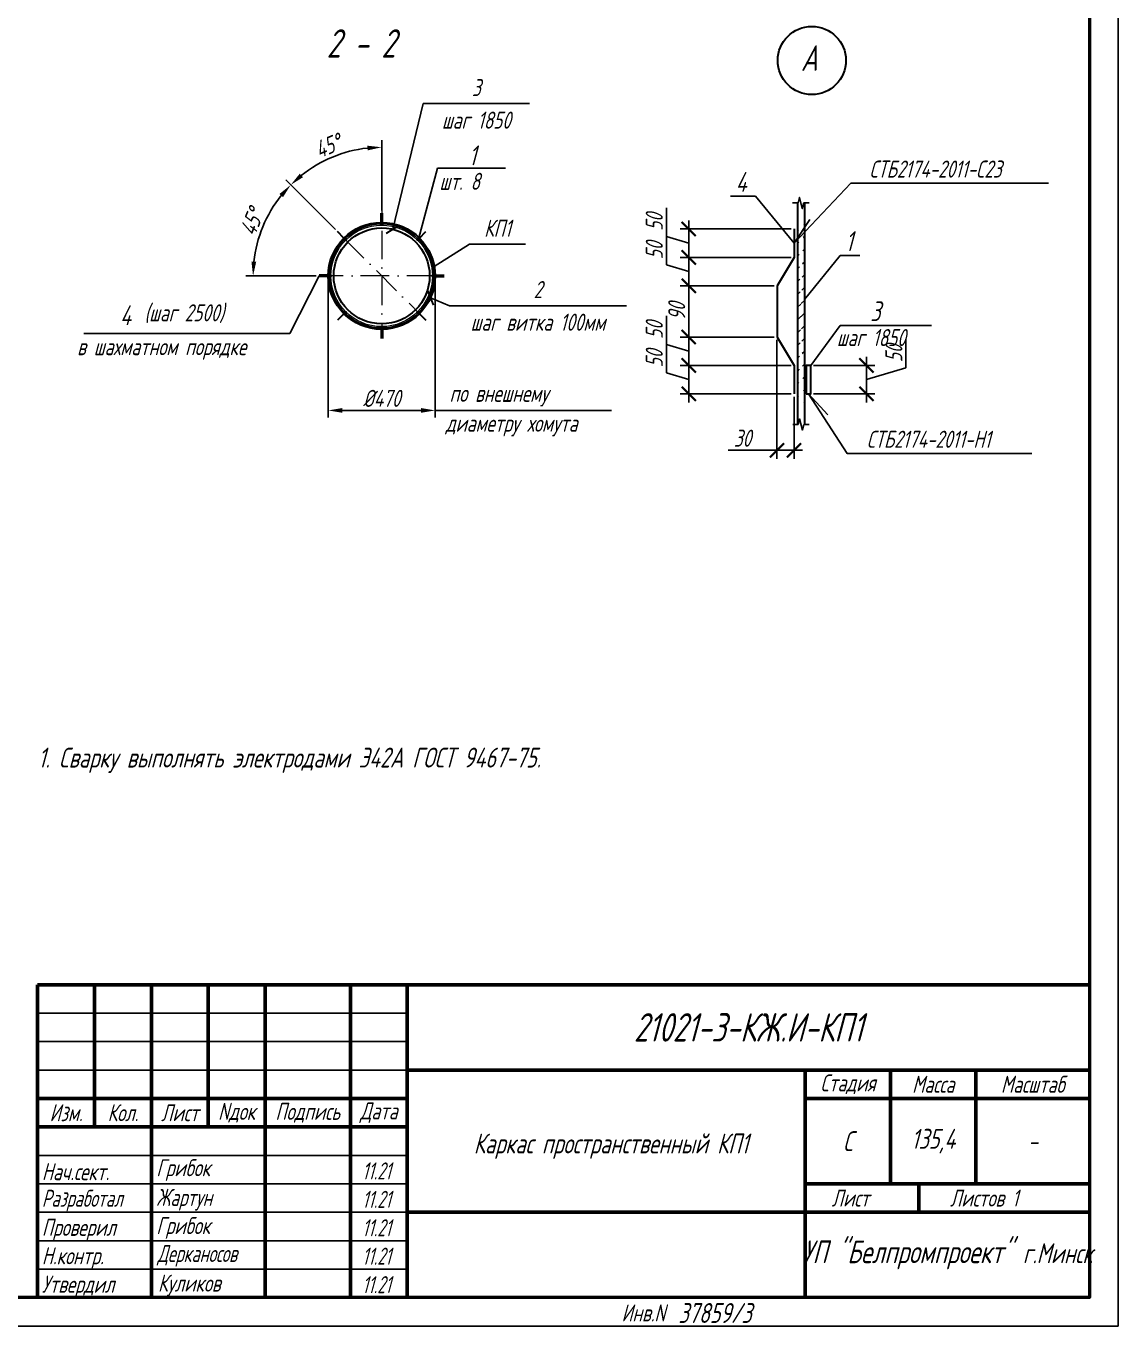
# Paper-space layout 'КП1' of a CAD drawing. Header units: millimetres. Extents: x 0 to 297, y 1 to 421.
# Drawn here: x 105 to 297, y 0.6 to 229.2 of the extents above; entities that cross this region are included whole.
import ezdxf
from ezdxf.enums import TextEntityAlignment as Align

# ---------------------------------------------------------------- set-up
doc = ezdxf.new("R2010")
doc.units = ezdxf.units.MM
doc.linetypes.add('K5LT32928', pattern=[0])
doc.linetypes.add('ОСЕВАЯ_МЕЛКАЯ', pattern=[8, 5, -1.5, 0, -1.5])
doc.layers.add('!0.2_ОСИ', color=7, linetype='ОСЕВАЯ_МЕЛКАЯ', lineweight=20, true_color=0xc612fd)
for name, color, linetype, lineweight in [('!0.2_РАЗМЕР', 142, 'Continuous', 20), ('!0.3', 214, 'Continuous', 30), ('!выноски_0.25', 185, 'Continuous', 25)]:
    doc.layers.add(name, color=color, linetype=linetype, lineweight=lineweight)
doc.layers.add('!НЕ печать', color=255, linetype='Continuous', plot=False)
doc.styles.add('3.0', font='simplex.shx', dxfattribs={"width": 0.7, "oblique": 15, "height": 3})
doc.styles.add('Build', font='simplex.shx', dxfattribs={"width": 0.7, "oblique": 15})
doc.styles.add('knv_3', font='simplex.shx', dxfattribs={"width": 0.7, "oblique": 15, "height": 3})
doc.styles.add('knv_text', font='simplex.shx', dxfattribs={"width": 0.7, "oblique": 15})
doc.styles.add('стиль1', font='simplex.shx', dxfattribs={"width": 0.7, "oblique": 15, "height": 3.5})
doc.styles.add('стиль2-3.5', font='simplex.shx', dxfattribs={"width": 0.7, "oblique": 15, "height": 3.5})
doc.dimstyles.new('10-3', dxfattribs={"dimtxt": 3, "dimasz": 2.5, "dimexe": 1.5, "dimexo": 0.5, "dimtad": 1, "dimdec": 0, "dimlfac": 10, "dimtxsty": '3.0', "dimblk": 'ARCHTICK', "dimcen": 2.5, "dimdle": 1.5, "dimazin": 0, "dimtfac": 1, "dimtdec": 0, "dimtmove": 1, "dimatfit": 3, "dimldrblk": 'OPEN30', "dimfxl": 1.5, "dimarcsym": 0})
doc.dimstyles.new('50-3c', dxfattribs={"dimtxt": 3, "dimasz": 2.5, "dimexe": 1.25, "dimexo": 0.5, "dimtad": 1, "dimdec": 0, "dimlfac": 50, "dimrnd": 5, "dimzin": 0, "dimtxsty": 'knv_3', "dimcen": 0, "dimdle": 1.25, "dimadec": 0, "dimazin": 0, "dimtfac": 1, "dimtdec": 0, "dimtmove": 1, "dimatfit": 3, "dimldrblk": 'OPEN30', "dimfxl": 1, "dimtvp": 1, "dimtolj": 1, "dimtzin": 0, "dimarcsym": 0})

# ---------------------------------------------------------------- blocks, each defined once
blk = doc.blocks.new('*U88')
at = {"color": 0, "linetype": 'ByBlock', "lineweight": 25}
for p, q in [((-11.12, 3.88), (-4.93, 0)), ((-4.93, 0), (4.93, 0))]:
    blk.add_line(p, q, dxfattribs=at)
at = {"color": 0, "linetype": 'ByBlock', "lineweight": 30, "style": 'knv_3', "oblique": 15, "width": 0.7}
for tag, p in [('Верх', (0, 2.9)), ('Низ', (0, -2.83))]:
    blk.add_attdef(tag, text='', height=3, dxfattribs=at).set_placement(p, align=Align.MIDDLE_CENTER)
blk = doc.blocks.new('*D99')
at = {"layer": '!0.2_РАЗМЕР', "color": 0, "lineweight": -2, "transparency": 16777216}
for p, q in [((158.11, 184.76), (158.11, 160.36)), ((176.91, 184.76), (176.91, 160.36)), ((160.61, 161.61), (174.41, 161.61))]:
    blk.add_line(p, q, dxfattribs=at)
at = {"layer": '!0.2_РАЗМЕР', "color": 0, "transparency": 16777216}
for points in [[(160.61, 162.03), (160.61, 161.19), (158.11, 161.61)], [(174.41, 162.03), (174.41, 161.19), (176.91, 161.61)]]:
    blk.add_solid(points, dxfattribs=at)
at = {"layer": 'Defpoints', "color": 0, "transparency": 16777216}
for p in [(158.11, 185.26), (176.91, 185.26), (176.91, 161.61)]:
    blk.add_point(p, dxfattribs=at)
at = {"layer": '!0.2_РАЗМЕР', "color": 0, "transparency": 16777216, "insert": (167.51, 163.73), "char_height": 3, "attachment_point": 5, "style": 'knv_3'}
blk.add_mtext('\\A1;%%C470', dxfattribs=at)
blk = doc.blocks.new('_Open30')
at = {"color": 0, "linetype": 'ByBlock', "lineweight": -2}
for p, q in [((-1, 0.268), (0, 0)), ((0, 0), (-1, -0.268)), ((0, 0), (-1, 0))]:
    blk.add_line(p, q, dxfattribs=at)
blk = doc.blocks.new('*U94')
at = {"layer": '!0.3'}
blk.add_circle((0, 0), 0.24, dxfattribs=at)
blk = doc.blocks.new('*U95')
at = {"layer": '!0.2_РАЗМЕР', "color": 0, "linetype": 'ByBlock', "lineweight": -2, "transparency": 16777216}
blk.add_blockref('*U94', (-1835118.76, 220000.43), dxfattribs=at)
for p, rotation in [((-1835125.24, 219997.74), 45.00000000000001), ((-1835112.28, 219997.74), 314.9999999999999), ((-1835127.92, 219991.27), 90), ((-1835109.6, 219991.27), 270), ((-1835125.24, 219984.79), 135), ((-1835112.28, 219984.79), 225.0000000000001), ((-1835118.76, 219982.11), 180)]:
    blk.add_blockref('*U94', p, dxfattribs=dict(at, rotation=rotation))
blk = doc.blocks.new('*D100')
at = {"layer": '!0.2_РАЗМЕР', "color": 0, "lineweight": -2, "transparency": 16777216}
for p, q in [((167.51, 196.76), (167.51, 209.13)), ((159.38, 193.4), (150.63, 202.14))]:
    blk.add_line(p, q, dxfattribs=at)
blk.add_arc((167.51, 185.26), 22.62, 96.3365, 128.6635, dxfattribs=at)
at = {"layer": '!0.2_РАЗМЕР', "color": 0, "transparency": 16777216}
for points in [[(164.99, 208.16), (165.03, 207.33), (167.51, 207.88)], [(153.66, 202.61), (153.1, 203.23), (151.51, 201.26)]]:
    blk.add_solid(points, dxfattribs=at)
at = {"layer": 'Defpoints', "color": 0, "transparency": 16777216}
for p in [(161.65, 207.11), (167.51, 196.26), (159.73, 193.04), (178.84, 173.93), (167.51, 169.24)]:
    blk.add_point(p, dxfattribs=at)
at = {"layer": '!0.2_РАЗМЕР', "color": 0, "transparency": 16777216, "insert": (158.04, 208.12), "char_height": 3, "attachment_point": 5, "rotation": 22.5, "style": 'knv_3'}
blk.add_mtext('\\A1;45°', dxfattribs=at)
blk = doc.blocks.new('*D101')
at = {"layer": '!0.2_РАЗМЕР', "color": 0, "lineweight": -2, "transparency": 16777216}
for p, q in [((159.38, 193.4), (150.63, 202.14)), ((156.01, 185.26), (143.64, 185.26))]:
    blk.add_line(p, q, dxfattribs=at)
blk.add_arc((167.51, 185.26), 22.62, 141.3365, 173.6635, dxfattribs=at)
at = {"layer": '!0.2_РАЗМЕР', "color": 0, "transparency": 16777216}
for points in [[(149.54, 199.67), (150.16, 199.12), (151.51, 201.26)], [(145.44, 187.74), (144.61, 187.78), (144.89, 185.26)]]:
    blk.add_solid(points, dxfattribs=at)
at = {"layer": 'Defpoints', "color": 0, "transparency": 16777216}
for p in [(147.92, 196.57), (159.73, 193.04), (156.51, 185.26), (183.54, 185.26), (178.84, 173.93)]:
    blk.add_point(p, dxfattribs=at)
at = {"layer": '!0.2_РАЗМЕР', "color": 0, "transparency": 16777216, "insert": (144.65, 194.73), "char_height": 3, "attachment_point": 5, "rotation": 67.5, "style": 'knv_3'}
blk.add_mtext('\\A1;45°', dxfattribs=at)
blk = doc.blocks.new('*U96')
at = {"layer": '!0.3'}
blk.add_line((0.8, 0), (-0.8, 0), dxfattribs=at)
blk = doc.blocks.new('*U97')
at = {"layer": '!0.2_РАЗМЕР', "color": 0, "linetype": 'ByBlock', "lineweight": -2, "transparency": 16777216}
for p, rotation in [((-1835118.76, 219920.09), 270.0000000000001), ((-1835125.97, 219917.1), 315.0000000000001), ((-1835111.55, 219917.1), 225.0000000000001), ((-1835108.56, 219909.89), 180), ((-1835125.97, 219902.67), 45.00000000000003), ((-1835111.55, 219902.67), 135), ((-1835118.76, 219899.69), 90.00000000000001)]:
    blk.add_blockref('*U96', p, dxfattribs=dict(at, rotation=rotation))
blk.add_blockref('*U96', (-1835128.96, 219909.89), dxfattribs=at)
blk = doc.blocks.new('_rfslash')
at = {"color": 0, "lineweight": -2, "const_width": 0.333}
blk.add_lwpolyline([(-1, -1), (1, 1)], dxfattribs=at)
blk = doc.blocks.new('*U89')
at = {"color": 0, "linetype": 'ByBlock', "lineweight": 25}
for p, q in [((-14.66, 22.09), (-9.34, 0)), ((-9.34, 0), (9.34, 0))]:
    blk.add_line(p, q, dxfattribs=at)
at = {"color": 0, "linetype": 'ByBlock', "lineweight": -2, "rotation": 283.5574132101143}
blk.add_blockref('_rfslash', (-14.66, 22.09), dxfattribs=at)
at = {"color": 0, "linetype": 'ByBlock', "lineweight": 30, "style": 'knv_3', "oblique": 15, "width": 0.7}
for tag, p in [('Верх', (0, 2.9)), ('Низ', (0, -2.83))]:
    blk.add_attdef(tag, text='', height=3, dxfattribs=at).set_placement(p, align=Align.MIDDLE_CENTER)
blk = doc.blocks.new('*U90')
at = {"color": 0, "linetype": 'ByBlock', "lineweight": 25}
for p, q in [((-18.89, -1.41), (-15.56, 0)), ((-15.56, 0), (15.56, 0))]:
    blk.add_line(p, q, dxfattribs=at)
at = {"color": 0, "linetype": 'ByBlock', "lineweight": -2, "rotation": 23.01640397304108}
blk.add_blockref('_rfslash', (-18.89, -1.41), dxfattribs=at)
at = {"color": 0, "linetype": 'ByBlock', "lineweight": 30, "style": 'knv_3', "oblique": 15, "width": 0.7}
for tag, p in [('Верх', (0, 2.9)), ('Низ', (0, -2.83))]:
    blk.add_attdef(tag, text='', height=3, dxfattribs=at).set_placement(p, align=Align.MIDDLE_CENTER)
blk = doc.blocks.new('*U91')
at = {"color": 0, "linetype": 'ByBlock', "lineweight": -2}
for p, q in [((0.45, 0), (0, 0)), ((0, 0), (-3, 0)), ((4.39, 0), (3.95, 0)), ((4.39, 0), (7.39, 0))]:
    blk.add_line(p, q, dxfattribs=at)
blk.add_lwpolyline([(3.95, 0), (3.07, -3.5), (1.32, 3.5), (0.45, 0)], dxfattribs=at)
blk = doc.blocks.new('_ArchTick')
at = {"color": 0, "linetype": 'ByBlock', "const_width": 0.15}
blk.add_lwpolyline([(-0.5, -0.5), (0.5, 0.5)], dxfattribs=at)
blk = doc.blocks.new('*D116')
at = {"layer": '!0.2_РАЗМЕР', "color": 0, "lineweight": -2, "transparency": 16777216}
for p, q in [((217.57, 192.2), (217.57, 197.25)), ((221.51, 187.02), (221.51, 195.02)), ((221.51, 191.02), (217.57, 192.2)), ((239.53, 193.52), (220.01, 193.52)), ((239.53, 188.52), (220.01, 188.52))]:
    blk.add_line(p, q, dxfattribs=at)
at = {"layer": 'Defpoints', "color": 0, "transparency": 16777216}
for p in [(221.51, 193.52), (240.03, 193.52), (240.03, 188.52)]:
    blk.add_point(p, dxfattribs=at)
at = {"layer": '!0.2_РАЗМЕР', "color": 0, "lineweight": -2, "transparency": 16777216, "xscale": 2.5, "yscale": 2.5, "zscale": 2.5}
for p, rotation in [((221.51, 193.52), 90), ((221.51, 188.52), 270)]:
    blk.add_blockref('_ArchTick', p, dxfattribs=dict(at, rotation=rotation))
at = {"layer": '!0.2_РАЗМЕР', "color": 0, "transparency": 16777216, "insert": (215.45, 194.72), "char_height": 3, "attachment_point": 5, "rotation": 90, "style": '3.0'}
blk.add_mtext('50', dxfattribs=at)
blk = doc.blocks.new('*D117')
at = {"layer": '!0.2_РАЗМЕР', "color": 0, "lineweight": -2, "transparency": 16777216}
for p, q in [((217.57, 187.2), (217.57, 192.25)), ((221.51, 190.02), (221.51, 182.02)), ((239.53, 188.52), (220.01, 188.52)), ((221.51, 186.02), (217.57, 187.2)), ((236.53, 183.52), (220.01, 183.52))]:
    blk.add_line(p, q, dxfattribs=at)
at = {"layer": 'Defpoints', "color": 0, "transparency": 16777216}
for p in [(240.03, 188.52), (221.51, 183.52), (237.03, 183.52)]:
    blk.add_point(p, dxfattribs=at)
at = {"layer": '!0.2_РАЗМЕР', "color": 0, "lineweight": -2, "transparency": 16777216, "xscale": 2.5, "yscale": 2.5, "zscale": 2.5}
for p, rotation in [((221.51, 188.52), 90), ((221.51, 183.52), 270)]:
    blk.add_blockref('_ArchTick', p, dxfattribs=dict(at, rotation=rotation))
at = {"layer": '!0.2_РАЗМЕР', "color": 0, "transparency": 16777216, "insert": (215.45, 189.72), "char_height": 3, "attachment_point": 5, "rotation": 90, "style": '3.0'}
blk.add_mtext('50', dxfattribs=at)
blk = doc.blocks.new('*D118')
at = {"layer": '!0.2_РАЗМЕР', "color": 0, "lineweight": -2, "transparency": 16777216}
for p, q in [((236.53, 183.52), (220.01, 183.52)), ((221.51, 185.02), (221.51, 173.02)), ((236.53, 174.52), (220.01, 174.52))]:
    blk.add_line(p, q, dxfattribs=at)
at = {"layer": 'Defpoints', "color": 0, "transparency": 16777216}
for p in [(237.03, 183.52), (221.51, 174.52), (237.03, 174.52)]:
    blk.add_point(p, dxfattribs=at)
at = {"layer": '!0.2_РАЗМЕР', "color": 0, "lineweight": -2, "transparency": 16777216, "xscale": 2.5, "yscale": 2.5, "zscale": 2.5}
for p, rotation in [((221.51, 183.52), 90), ((221.51, 174.52), 270)]:
    blk.add_blockref('_ArchTick', p, dxfattribs=dict(at, rotation=rotation))
at = {"layer": '!0.2_РАЗМЕР', "color": 0, "transparency": 16777216, "insert": (219.39, 179.02), "char_height": 3, "attachment_point": 5, "rotation": 90, "style": '3.0'}
blk.add_mtext('90', dxfattribs=at)
blk = doc.blocks.new('*D119')
at = {"layer": '!0.2_РАЗМЕР', "color": 0, "lineweight": -2, "transparency": 16777216}
for p, q in [((217.57, 173.2), (217.57, 178.25)), ((221.51, 176.02), (221.51, 168.02)), ((236.53, 174.52), (220.01, 174.52)), ((221.51, 172.02), (217.57, 173.2)), ((239.53, 169.52), (220.01, 169.52))]:
    blk.add_line(p, q, dxfattribs=at)
at = {"layer": 'Defpoints', "color": 0, "transparency": 16777216}
for p in [(237.03, 174.52), (221.51, 169.52), (240.03, 169.52)]:
    blk.add_point(p, dxfattribs=at)
at = {"layer": '!0.2_РАЗМЕР', "color": 0, "lineweight": -2, "transparency": 16777216, "xscale": 2.5, "yscale": 2.5, "zscale": 2.5}
for p, rotation in [((221.51, 174.52), 90), ((221.51, 169.52), 270)]:
    blk.add_blockref('_ArchTick', p, dxfattribs=dict(at, rotation=rotation))
at = {"layer": '!0.2_РАЗМЕР', "color": 0, "transparency": 16777216, "insert": (215.45, 175.72), "char_height": 3, "attachment_point": 5, "rotation": 90, "style": '3.0'}
blk.add_mtext('50', dxfattribs=at)
blk = doc.blocks.new('*D120')
at = {"layer": '!0.2_РАЗМЕР', "color": 0, "lineweight": -2, "transparency": 16777216}
for p, q in [((217.57, 168.2), (217.57, 173.25)), ((239.53, 169.52), (220.01, 169.52)), ((221.51, 171.02), (221.51, 163.02)), ((221.51, 167.02), (217.57, 168.2)), ((239.53, 164.52), (220.01, 164.52))]:
    blk.add_line(p, q, dxfattribs=at)
at = {"layer": 'Defpoints', "color": 0, "transparency": 16777216}
for p in [(240.03, 169.52), (221.51, 164.52), (240.03, 164.52)]:
    blk.add_point(p, dxfattribs=at)
at = {"layer": '!0.2_РАЗМЕР', "color": 0, "lineweight": -2, "transparency": 16777216, "xscale": 2.5, "yscale": 2.5, "zscale": 2.5}
for p, rotation in [((221.51, 169.52), 90), ((221.51, 164.52), 270)]:
    blk.add_blockref('_ArchTick', p, dxfattribs=dict(at, rotation=rotation))
at = {"layer": '!0.2_РАЗМЕР', "color": 0, "transparency": 16777216, "insert": (215.45, 170.72), "char_height": 3, "attachment_point": 5, "rotation": 90, "style": '3.0'}
blk.add_mtext('50', dxfattribs=at)
blk = doc.blocks.new('*D121')
at = {"layer": '!0.2_РАЗМЕР', "color": 0, "lineweight": -2, "transparency": 16777216}
for p, q in [((259.7, 169.1), (259.7, 174.15)), ((243.47, 169.52), (254.26, 169.52)), ((252.76, 163.02), (252.76, 171.02)), ((252.76, 167.02), (259.7, 169.1)), ((243.47, 164.52), (254.26, 164.52))]:
    blk.add_line(p, q, dxfattribs=at)
at = {"layer": 'Defpoints', "color": 0, "transparency": 16777216}
for p in [(242.97, 169.52), (252.76, 169.52), (242.97, 164.52)]:
    blk.add_point(p, dxfattribs=at)
at = {"layer": '!0.2_РАЗМЕР', "color": 0, "lineweight": -2, "transparency": 16777216, "xscale": 2.5, "yscale": 2.5, "zscale": 2.5}
for p, rotation in [((252.76, 169.52), 90), ((252.76, 164.52), 270)]:
    blk.add_blockref('_ArchTick', p, dxfattribs=dict(at, rotation=rotation))
at = {"layer": '!0.2_РАЗМЕР', "color": 0, "transparency": 16777216, "insert": (257.58, 171.62), "char_height": 3, "attachment_point": 5, "rotation": 90, "style": '3.0'}
blk.add_mtext('50', dxfattribs=at)
blk = doc.blocks.new('*D98')
at = {"layer": '!0.2_РАЗМЕР', "color": 0, "lineweight": -2, "transparency": 16777216}
for p, q in [((237.03, 174.02), (237.03, 153.1)), ((240.03, 164.02), (240.03, 153.1)), ((228.43, 154.6), (237.03, 154.6)), ((235.53, 154.6), (241.53, 154.6))]:
    blk.add_line(p, q, dxfattribs=at)
at = {"layer": 'Defpoints', "color": 0, "transparency": 16777216}
for p in [(237.03, 174.52), (240.03, 164.52), (240.03, 154.6)]:
    blk.add_point(p, dxfattribs=at)
at = {"layer": '!0.2_РАЗМЕР', "color": 0, "lineweight": -2, "transparency": 16777216, "xscale": 2.5, "yscale": 2.5, "zscale": 2.5, "rotation": 180}
blk.add_blockref('_ArchTick', (237.03, 154.6), dxfattribs=at)
at = {"layer": '!0.2_РАЗМЕР', "color": 0, "lineweight": -2, "transparency": 16777216, "xscale": 2.5, "yscale": 2.5, "zscale": 2.5}
blk.add_blockref('_ArchTick', (240.03, 154.6), dxfattribs=at)
at = {"layer": '!0.2_РАЗМЕР', "color": 0, "transparency": 16777216, "insert": (230.95, 156.73), "char_height": 3, "attachment_point": 5, "style": '3.0'}
blk.add_mtext('30', dxfattribs=at)

psp = doc.layouts.new('КП1')

# ---------------------------------------------------------------- hatches: boundary and pattern name
at = {"layer": '!выноски_0.25', "ltscale": 0.5}
h = psp.add_hatch(dxfattribs=at)
h.set_pattern_fill('ANSI31', color=256, scale=0.5)
h.set_pattern_definition([(45, (1835279.9134, -219737.4682), (-1.1225320151, 1.1225320151), [])])
edge = h.paths.add_edge_path()
edge.add_line((241.846, 198.082), (241.846, 159.146))
edge.add_line((240.646, 198.082), (240.646, 159.146))

# ---------------------------------------------------------------- linework, layer by layer
at = {"layer": '!0.2_ОСИ'}
for p, q in [((167.508, 201.293), (167.508, 175.864)), ((160.861, 191.911), (174.154, 178.618)), ((176.908, 185.264), (158.108, 185.264))]:
    psp.add_line(p, q, dxfattribs=at)
at = {"layer": '!0.2_РАЗМЕР', "lineweight": 50}
for p, q in [((167.508, 194.664), (167.508, 196.264)), ((158.108, 185.264), (156.508, 185.264)), ((176.908, 185.264), (178.508, 185.264)), ((167.508, 175.864), (167.508, 174.264))]:
    psp.add_line(p, q, dxfattribs=at)
at = {"layer": '!0.2_РАЗМЕР'}
psp.add_circle((167.508, 185.264), 8.92, dxfattribs=at)
at = {"layer": '!0.3'}
for p, q in [((240.646, 198.082), (240.646, 159.146)), ((241.846, 198.082), (241.846, 159.146))]:
    psp.add_line(p, q, dxfattribs=at)
psp.add_lwpolyline([(240.032, 193.517), (240.032, 188.517), (237.032, 183.517), (237.032, 174.517), (240.032, 169.517), (240.032, 164.517)], dxfattribs=at)
psp.add_lwpolyline([(242.173, 164.517), (242.973, 164.517), (242.973, 169.517), (242.173, 169.517)], close=True, dxfattribs=at)
for centre, radius in [((243.157, 223.139), 6), ((167.508, 185.264), 9.4), ((167.508, 185.264), 8.433)]:
    psp.add_circle(centre, radius, dxfattribs=at)
at = {"layer": '!выноски_0.25'}
for p, q in [((173.985, 191.741), (177.327, 204.215)), ((177.327, 204.215), (189.257, 204.215)), ((228.854, 199.268), (233.274, 199.268)), ((240.032, 191.017), (233.274, 199.268)), ((241.846, 181.087), (248.151, 188.852)), ((248.151, 188.852), (251.591, 188.852)), ((156.508, 185.264), (151.373, 175.135)), ((242.973, 169.517), (248.151, 176.525)), ((248.151, 176.525), (264.207, 176.525)), ((151.373, 175.135), (115.13, 175.135)), ((176.908, 161.609), (207.934, 161.609)), ((107, 55.632), (172, 55.632)), ((107, 50.632), (172, 50.632)), ((107, 45.632), (172, 45.632)), ((107, 30.632), (172, 30.632)), ((107, 25.632), (172, 25.632)), ((107, 20.632), (172, 20.632)), ((107, 15.632), (172, 15.632)), ((107, 10.632), (172, 10.632))]:
    psp.add_line(p, q, dxfattribs=at)
for points in [[(242.785, 195.191), (240.032, 191.017), (249.988, 201.543), (284.791, 201.543)], [(245.981, 160.858), (242.573, 164.517), (249.368, 154.038), (281.868, 154.038)]]:
    psp.add_lwpolyline(points, dxfattribs=at)
at = {"layer": '!НЕ печать'}
psp.add_circle((167.508, 185.264), 9.16, dxfattribs=at)
at = {"lineweight": 53}
for p, q in [((107, 60.632), (292, 60.632)), ((117, 35.632), (117, 60.632)), ((127, 5.632), (127, 60.632)), ((137, 35.632), (137, 60.632)), ((147, 5.632), (147, 60.632)), ((162, 5.632), (162, 60.632)), ((172, 5.632), (172, 60.632)), ((172, 45.632), (292, 45.632)), ((242, 5.632), (242, 45.632)), ((257, 25.632), (257, 45.632)), ((272, 25.632), (272, 45.632)), ((107, 40.632), (172, 40.632)), ((242, 40.632), (292, 40.632)), ((107, 35.632), (172, 35.632)), ((242, 25.632), (292, 25.632)), ((262, 20.632), (262, 25.632)), ((172, 20.632), (292, 20.632))]:
    psp.add_line(p, q, dxfattribs=at)
at = {"color": 7, "lineweight": 25}
psp.add_lwpolyline([(0, 0.632), (297, 0.632), (297, 420.632), (0, 420.632)], close=True, dxfattribs=at)
at = {"color": 7, "linetype": 'Continuous', "lineweight": 50}
psp.add_lwpolyline([(20, 415.632), (292, 415.632), (292, 5.632), (20, 5.632)], close=True, dxfattribs=at)
at = {"lineweight": 53}
psp.add_lwpolyline([(107, 60.632), (107, 5.632)], dxfattribs=at)
at = {"color": 7, "lineweight": 0}
psp.add_lwpolyline([(292, 0.632), (297, 0.632), (297, 5.632)], dxfattribs=at)

# ---------------------------------------------------------------- block references
at = {"layer": '!0.2_РАЗМЕР'}
for name, p in [('*U97', (1835286.269, -219724.621)), ('*U95', (1835286.269, -219806.002))]:
    psp.add_blockref(name, p, dxfattribs=at)
at = {"layer": '!выноски_0.25'}
ref = psp.add_blockref('*U89', (184.147, 215.548), dxfattribs=dict(at, xscale=-1, rotation=180))
ref.add_attrib('Верх', 'шаг 1850', dxfattribs={"layer": '0', "color": 0, "linetype": 'ByBlock', "lineweight": 25, "height": 3, "style": 'knv_3', "oblique": 15, "width": 0.7}).set_placement((184.147, 212.643), align=Align.MIDDLE_CENTER)
ref.add_attrib('Низ', '3', dxfattribs={"layer": '0', "color": 0, "linetype": 'ByBlock', "lineweight": 30, "height": 3, "style": 'knv_3', "oblique": 15, "width": 0.7}).set_placement((184.147, 218.377), align=Align.MIDDLE_CENTER)
at = {"layer": '!выноски_0.25', "xscale": 0.28, "yscale": 0.28, "zscale": 0.28}
for p in [(240.616, 198.082), (240.646, 159.146)]:
    psp.add_blockref('*U91', p, dxfattribs=at)
at = {"layer": '!выноски_0.25'}
ref = psp.add_blockref('*U88', (187.879, 190.819), dxfattribs=dict(at, xscale=-1, rotation=180))
ref.add_attrib('Низ', 'КП1', dxfattribs={"layer": '0', "color": 0, "linetype": 'ByBlock', "lineweight": 30, "height": 3, "style": 'knv_3', "oblique": 15, "width": 0.7}).set_placement((187.879, 193.648), align=Align.MIDDLE_CENTER)
ref = psp.add_blockref('*U90', (194.983, 180.025), dxfattribs=dict(at, xscale=-1, rotation=180))
ref.add_attrib('Верх', 'шаг витка 100мм', dxfattribs={"layer": '0', "color": 0, "linetype": 'ByBlock', "lineweight": 25, "height": 3, "style": 'knv_3', "oblique": 15, "width": 0.7}).set_placement((194.983, 177.12), align=Align.MIDDLE_CENTER)
ref.add_attrib('Низ', '2', dxfattribs={"layer": '0', "color": 0, "linetype": 'ByBlock', "lineweight": 30, "height": 3, "style": 'knv_3', "oblique": 15, "width": 0.7}).set_placement((194.983, 182.855), align=Align.MIDDLE_CENTER)

# ---------------------------------------------------------------- texts
at = {"layer": '!0.3', "linetype": 'K5LT32928', "style": '3.0', "oblique": 15, "width": 0.7}
psp.add_text('2 - 2', height=5, dxfattribs=at).set_placement((157.818, 223.634))
at = {"layer": '!0.3', "style": 'knv_text', "oblique": 15, "width": 0.7}
psp.add_text('А', height=4.5, dxfattribs=at).set_placement((242.697, 223.558), align=Align.MIDDLE_CENTER)
at = {"layer": '!выноски_0.25', "lineweight": 30, "style": 'стиль2-3.5', "oblique": 15, "width": 0.7}
for s, p in [('1', (182.82, 204.701)), ('4', (229.761, 200.036)), ('1', (249.058, 189.62)), ('3', (253.419, 177.298)), ('4', (121.487, 176.597))]:
    psp.add_text(s, height=3.5, dxfattribs=at).set_placement(p)
at = {"layer": '!выноски_0.25', "oblique": 15}
for s, height, style, width, p in [('СТБ2174-2011-С23', 3, 'knv_text', 0.7, (253.283, 202.543)), ('шт. 8', 3, 'стиль2-3.5', 0.7, (177.666, 200.389)), (' (шаг 2500)', 3, 'стиль2-3.5', 0.7, (124.394, 177.269)), ('шаг 1850', 3, 'стиль2-3.5', 0.7, (247.553, 172.916)), ('в шахматном порядке', 3, 'стиль2-3.5', 0.7, (113.95, 171.322)), ('по внешнему', 3, 'стиль2-3.5', 0.7, (179.444, 163.118)), ('диаметру хомута', 3, 'стиль2-3.5', 0.7, (178.753, 157.862)), ('СТБ2174-2011-Н1', 3, 'knv_text', 0.7, (252.812, 155.038)), ('Грибок', 3, 'Build', 0.7, (127.873, 26.963)), ('Нач.сект.', 3, 'Build', 0.7, (107.752, 26.267)), ('Разработал', 3, 'Build', 0.65, (107.752, 21.585)), ('Жартун', 3, 'Build', 0.68, (127.873, 21.744)), ('Проверил', 3, 'Build', 0.7, (107.752, 16.481)), ('Грибок', 3, 'Build', 0.7, (127.873, 16.786)), ('Н.контр.', 3, 'Build', 0.7, (107.752, 11.481)), ('Дерканосов', 3, 'Build', 0.65, (128.073, 11.879)), ('Утвердил', 3, 'Build', 0.7, (107.752, 6.481)), ('Куликов', 3, 'Build', 0.7, (128.173, 6.673)), ('37859/3', 3.5, 'стиль1', 0.7, (219.684, 1.167))]:
    psp.add_text(s, height=height, dxfattribs=dict(at, style=style, width=width)).set_placement(p)
at = {"layer": '!выноски_0.25', "style": 'Build', "oblique": 15, "width": 0.65}
for p in [(166.597, 26.404), (166.597, 21.404), (166.597, 16.404), (166.597, 11.404), (166.597, 6.404)]:
    psp.add_text('11.21', height=3, dxfattribs=at).set_placement(p, align=Align.CENTER)
at = {"layer": '!выноски_0.25', "color": 7, "style": 'knv_3', "oblique": 15, "width": 0.7}
psp.add_text('Инв.N', height=3, dxfattribs=at).set_placement((209.687, 1.432))
at = {"layer": '!выноски_0.25'}
for s, insert, char_height, width, attachment_point, style in [('\\pi-3.5,l3.5;1. Сварку выполнять электродами Э42А ГОСТ 9467-75. ', (107.096, 102.322), 3.5, 177.73312, 1, 'стиль1'), ('21021-3-КЖ.И-КП1', (232, 53.132), 5, 120, 5, 'Build'), ('Стадия', (249.5, 43.132), 3, 15, 5, 'Build'), ('Масса', (264.5, 43.132), 3, 15, 5, 'Build'), ('Масштаб', (282, 43.132), 3, 20, 5, 'Build'), ('Изм.', (112, 38.132), 3, 10, 5, 'Build'), ('Кол.', (122, 38.132), 3, 10, 5, 'Build'), ('Лист', (132, 38.132), 3, 10, 5, 'Build'), ('Nдок', (142, 38.132), 3, 10, 5, 'Build'), ('Подпись', (154.5, 38.132), 3, 15, 5, 'Build'), ('Дата', (167, 38.132), 3, 10, 5, 'Build'), ('С', (249.5, 33.132), 3.5, 15, 5, 'Build'), ('135,4', (264.5, 33.132), 3.5, 15, 5, 'Build'), ('Лист', (246.649, 23.132), 3, 19, 4, 'Build'), ('Листов 1', (267.455, 23.132), 3, 23.37303, 4, 'Build'), ('УП "Белпромпроект" {\\H0.875x;г.Минск}', (267, 13.132), 4, 50, 5, 'Build')]:
    psp.add_mtext(s, dxfattribs=dict(at, insert=insert, char_height=char_height, width=width, attachment_point=attachment_point, style=style))
at = {"layer": '!выноски_0.25', "lineweight": 25, "insert": (207.841, 32.245), "char_height": 3.5, "attachment_point": 5, "line_spacing_factor": 1.022766, "style": 'knv_text'}
psp.add_mtext_dynamic_manual_height_columns('Каркас пространственный КП1', width=67.14065, gutter_width=10, heights=[22.376], dxfattribs=at)
at = {"insert": (282, 33.132), "char_height": 3.5, "width": 20, "attachment_point": 5, "style": 'Build'}
psp.add_mtext('-', dxfattribs=at)

# ---------------------------------------------------------------- dimensions: what is measured, and where the dimension line sits
at = {"layer": '!0.2_РАЗМЕР'}
for base, line1, picture, middle in [((161.654, 207.111), ((167.508, 196.264), (167.508, 169.235)), '*D100', (158.039, 208.123)), ((147.921, 196.573), ((183.536, 185.264), (156.508, 185.264)), '*D101', (144.649, 194.733))]:
    dim = psp.add_angular_dim_2l(base=base, line1=line1, line2=((159.729, 193.043), (178.842, 173.93)), dimstyle='50-3c', override={"dimlfac": 25, "dimrnd": 1}, dxfattribs=at)
    dim.commit()
    dim.dimension.update_dxf_attribs({"geometry": picture, "text_midpoint": middle})
for base, p1, p2, picture, middle in [((221.512, 193.517), (240.032, 188.517), (240.032, 193.517), '*D116', (215.45, 192.823)), ((221.512, 183.517), (240.032, 188.517), (237.032, 183.517), '*D117', (215.45, 187.823)), ((221.512, 174.517), (237.032, 183.517), (237.032, 174.517), '*D118', (219.387, 179.017)), ((221.512, 169.517), (237.032, 174.517), (240.032, 169.517), '*D119', (215.45, 173.823)), ((252.763, 169.517), (242.973, 164.517), (242.973, 169.517), '*D121', (257.576, 169.723)), ((221.512, 164.517), (240.032, 169.517), (240.032, 164.517), '*D120', (215.45, 168.823))]:
    dim = psp.add_linear_dim(base=base, p1=p1, p2=p2, angle=90, dimstyle='10-3', dxfattribs=at)
    dim.commit()
    dim.dimension.update_dxf_attribs({"geometry": picture, "text_midpoint": middle})
dim = psp.add_linear_dim(base=(176.908, 161.609), p1=(158.108, 185.264), p2=(176.908, 185.264), text='%%C<>', dimstyle='50-3c', override={"dimlfac": 25, "dimrnd": 1}, dxfattribs=at)
dim.commit()
dim.dimension.update_dxf_attribs({"geometry": '*D99', "text_midpoint": (167.508, 163.734)})
dim = psp.add_linear_dim(base=(240.032, 154.601), p1=(237.032, 174.517), p2=(240.032, 164.517), dimstyle='10-3', dxfattribs=at)
dim.commit()
dim.dimension.update_dxf_attribs({"geometry": '*D98', "text_midpoint": (230.952, 155.586), "dimtype": 160})

doc.saveas('drawing.dxf')
